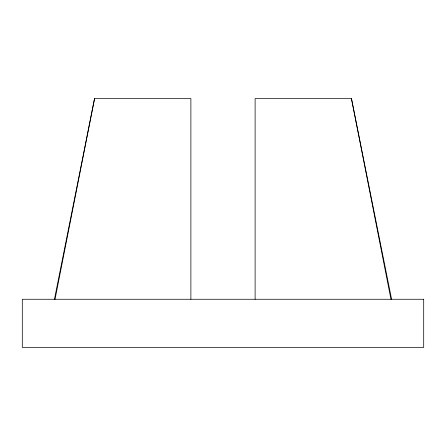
<?xml version="1.0" encoding="UTF-8"?>
<svg xmlns="http://www.w3.org/2000/svg" width="446" height="446" viewBox="0 0 446 446"><rect width="100%" height="100%" fill="white"/><g stroke="black" fill="none" stroke-linecap="round" stroke-linejoin="round"><path stroke-width="0.67" d="M55.042 299.266L94.552 98.566L190.888 98.566L190.888 299.266M54.44 299.266L94.552 98.566M391.588 299.266L351.448 98.566L255.112 98.566L255.112 299.266M351.448 98.566L390.958 299.266M423.7 299.266L22.3 299.266L22.3 347.434L423.7 347.434L423.7 299.266"/></g></svg>
